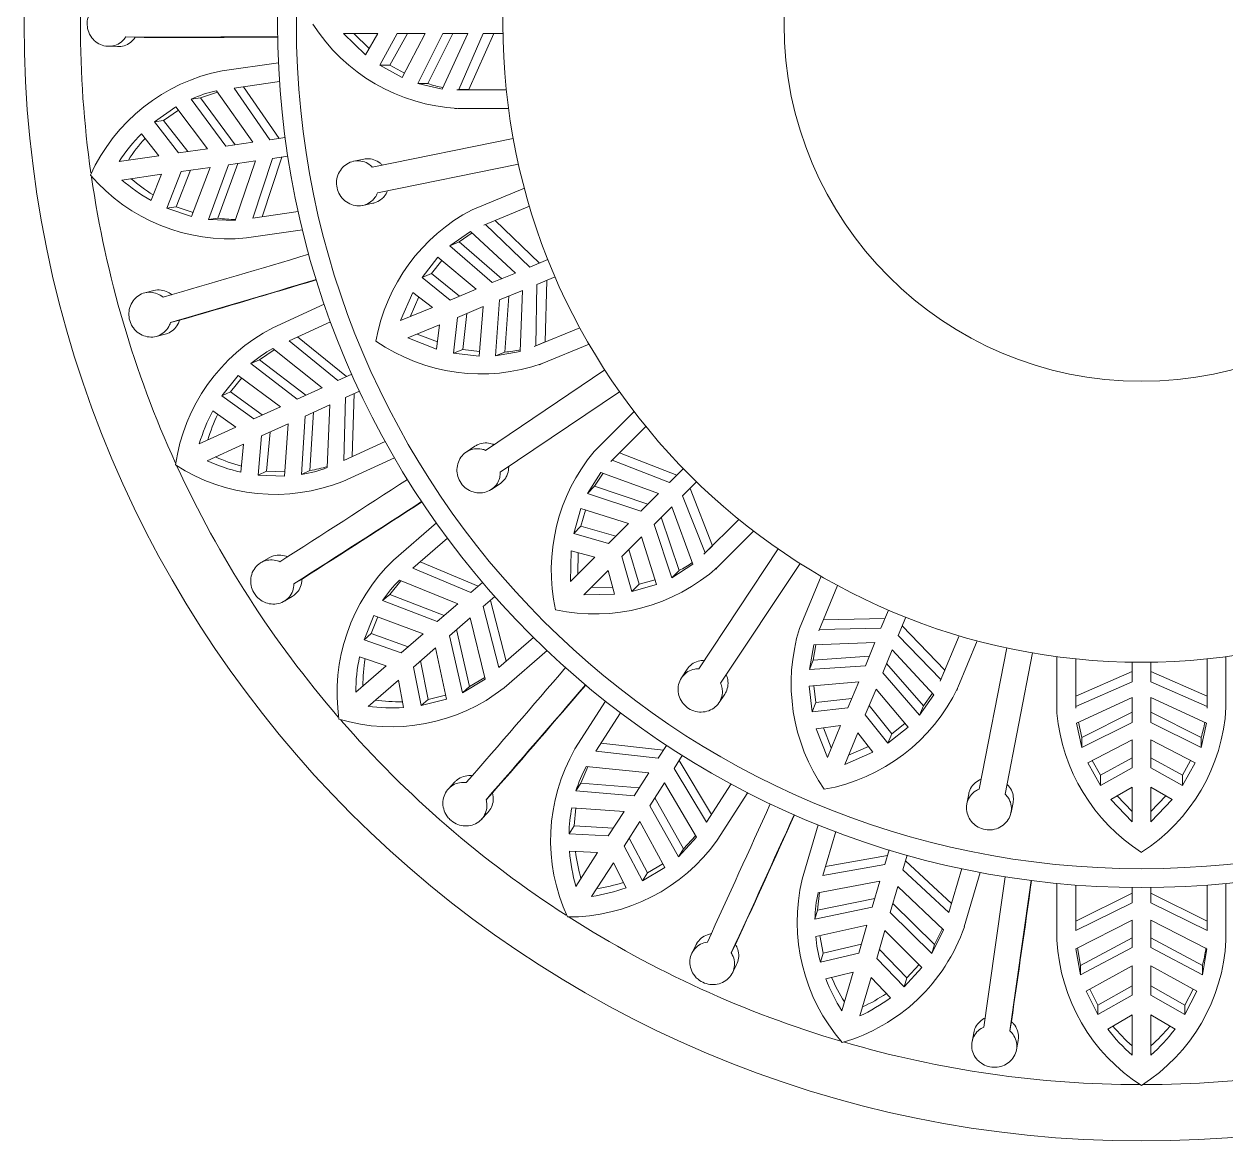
# Model space of a CAD drawing. Header units: millimetres. Extents: x -18512 to 101824, y -95768 to 52898.
# Drawn here: x 16723.23 to 16755.19, y -58183.12 to -58153.42 of the extents above; entities that cross this region are included whole.
import ezdxf

# ---------------------------------------------------------------- set-up
doc = ezdxf.new("R2010")
doc.units = ezdxf.units.MM
doc.header["$LTSCALE"] = 25
doc.layers.get('0').update_dxf_attribs({"color": 254, "lineweight": 0})
doc.layers.add('027 Sanitry Ware', color=1, linetype='Continuous', lineweight=0)

# ---------------------------------------------------------------- blocks, each defined once
blk = doc.blocks.new('SE2')
at = {"layer": '027 Sanitry Ware', "linetype": 'Continuous'}
for p, q in [((120.9834, 98.6201), (120.5786, 98.6201)), ((122.3903, 98.6201), (122.8431, 98.6201)), ((120.5786, 97.2701), (121.03, 97.2701)), ((122.8431, 97.2701), (122.3903, 97.2701)), ((120.5487, 97.0753), (121.6765, 96.8561)), ((121.6365, 96.6499), (120.5086, 96.8691)), ((121.824, 96.9038), (121.7436, 96.9194)), ((123.5684, 96.8931), (123.4947, 96.9065)), ((123.7191, 96.9468), (123.6451, 96.9603)), ((120.8261, 96.4793), (120.4521, 96.6342)), ((122.3023, 96.6582), (122.7368, 96.5306)), ((123.5832, 96.6056), (123.6572, 96.5922)), ((121.675, 96.566), (121.7553, 96.5504)), ((120.8483, 96.4704), (120.8328, 96.4769)), ((120.7621, 96.3429), (120.6862, 96.3743)), ((120.7754, 96.3379), (120.7621, 96.3429)), ((119.9354, 95.387), (120.3525, 95.2143)), ((122.3564, 95.2353), (121.922, 95.3629)), ((119.8333, 95.2184), (120.7914, 94.5843)), ((120.6755, 94.4091), (119.7174, 95.0433)), ((119.8615, 94.5616), (119.5752, 94.8479)), ((121.6652, 94.8005), (122.0461, 94.5557)), ((122.9461, 94.6692), (122.8792, 94.7028)), ((123.106, 94.6782), (123.0386, 94.712)), ((120.9459, 94.5719), (120.8776, 94.6171)), ((119.8786, 94.5449), (119.8668, 94.5568)), ((119.7606, 94.4504), (119.7502, 94.4601)), ((122.8793, 94.3892), (122.9465, 94.3554)), ((120.6789, 94.317), (120.7472, 94.2718)), ((118.6206, 93.8933), (118.9398, 93.5741)), ((118.4618, 93.7767), (119.1042, 92.8241)), ((118.9301, 92.7067), (118.2877, 93.6592)), ((121.3162, 93.42), (120.9353, 93.6648)), ((118.2365, 93.1591), (118.0816, 93.5331)), ((118.2459, 93.1371), (118.2395, 93.1526)), ((120.5304, 93.1975), (120.8269, 92.8553)), ((116.6429, 92.9695), (116.8719, 91.8436)), ((116.8343, 93.0165), (117.0071, 92.5994)), ((116.1984, 92.4851), (116.1984, 92.89)), ((116.6662, 91.8018), (116.4371, 92.9276)), ((119.2423, 92.7536), (119.1965, 92.8215)), ((121.7225, 92.7107), (121.6678, 92.7618)), ((117.1257, 92.7064), (117.1306, 92.6931)), ((121.8784, 92.6743), (121.8233, 92.7257)), ((118.898, 92.6202), (118.9438, 92.5523)), ((116.1987, 92.4612), (116.1987, 92.478)), ((121.5795, 92.4608), (121.6345, 92.4095)), ((119.8067, 91.9713), (119.5102, 92.3134)), ((118.99, 91.9792), (119.1781, 91.5673)), ((116.9725, 91.7256), (116.9562, 91.8059)), ((116.6034, 91.7341), (116.6197, 91.6539)), ((117.9501, 91.0065), (117.762, 91.4184)), ((117.1688, 91.2442), (117.2333, 90.796)), ((119.9967, 91.1762), (119.9586, 91.2407)), ((120.136, 91.0974), (120.0977, 91.1622)), ((115.897, 90.6039), (115.8326, 91.0521)), ((119.7891, 90.9768), (119.8274, 90.912)), ((117.9085, 90.1902), (117.8901, 90.2628)), ((118.02, 90.0753), (118.0014, 90.1483)), ((117.6531, 90.0573), (117.6716, 89.9844)), ((115.6271, 89.8323), (115.6298, 89.9072)), ((115.7016, 89.6907), (115.7044, 89.766))]:
    blk.add_line(p, q, dxfattribs=at)
at = {"layer": '027 Sanitry Ware', "color": 8, "linetype": 'Continuous'}
for p, q in [((120.5963, 98.4701), (120.9907, 98.4701)), ((120.8944, 98.4696), (120.6964, 98.0201)), ((120.9765, 98.4696), (120.7807, 98.0201)), ((120.9765, 98.4696), (120.8944, 98.4696)), ((120.9044, 98.0201), (121.1094, 98.4648)), ((120.9907, 98.4701), (120.9765, 98.4696)), ((121.2233, 98.4215), (121.0229, 98.0201)), ((121.304, 98.4215), (121.1042, 98.0201)), ((121.1094, 98.4648), (121.304, 98.4215)), ((121.304, 98.4215), (121.2233, 98.4215)), ((122.7681, 98.4701), (122.4034, 98.4701)), ((122.4695, 98.0201), (122.693, 98.4701)), ((122.7681, 98.4701), (122.5455, 98.0201)), ((122.6839, 98.0201), (122.9125, 98.4679)), ((123.0466, 98.4319), (122.8267, 98.0201)), ((122.9015, 98.0201), (123.1211, 98.4319)), ((123.1211, 98.4319), (122.9125, 98.4679)), ((123.1211, 98.4319), (123.0466, 98.4319)), ((121.244, 98.0201), (121.4276, 98.3731)), ((121.4095, 98.3383), (121.5266, 98.273)), ((121.4276, 98.3731), (121.6074, 98.273)), ((123.2514, 98.3876), (123.0501, 98.0201)), ((123.2352, 98.3581), (123.3636, 98.2931)), ((123.4382, 98.2931), (123.2514, 98.3876)), ((121.5266, 98.273), (121.3869, 98.0201)), ((121.6074, 98.273), (121.4674, 98.0201)), ((121.6074, 98.273), (121.5266, 98.273)), ((123.2083, 98.0201), (123.3636, 98.2931)), ((123.4382, 98.2931), (123.2828, 98.0201)), ((123.3636, 98.2931), (123.4382, 98.2931)), ((123.4412, 98.0201), (123.5542, 98.2139)), ((121.6224, 98.0201), (121.7201, 98.1901)), ((121.6912, 98.1398), (121.8154, 98.0201)), ((121.7201, 98.1901), (121.8972, 98.0201)), ((120.7807, 98.0201), (120.6229, 98.0201)), ((121.1042, 98.0201), (120.9044, 98.0201)), ((121.4674, 98.0201), (121.244, 98.0201)), ((121.8972, 98.0201), (121.6224, 98.0201)), ((122.5455, 98.0201), (122.423, 98.0201)), ((122.9015, 98.0201), (122.6839, 98.0201)), ((123.2828, 98.0201), (123.0501, 98.0201)), ((123.7625, 98.0201), (123.4412, 98.0201)), ((120.6229, 97.8701), (120.7807, 97.8701)), ((120.6964, 97.8701), (120.8944, 97.4207)), ((120.7807, 97.8701), (120.9765, 97.4207)), ((121.1094, 97.4255), (120.9044, 97.8701)), ((120.9044, 97.8701), (121.1042, 97.8701)), ((121.0229, 97.8701), (121.2233, 97.4688)), ((121.1042, 97.8701), (121.304, 97.4688)), ((121.4276, 97.5172), (121.244, 97.8701)), ((121.244, 97.8701), (121.4674, 97.8701)), ((121.3869, 97.8701), (121.5266, 97.6173)), ((121.4674, 97.8701), (121.6074, 97.6173)), ((121.7201, 97.7002), (121.6224, 97.8701)), ((121.6224, 97.8701), (121.8972, 97.8701)), ((121.8154, 97.8701), (121.6912, 97.7504)), ((121.8972, 97.8701), (121.7201, 97.7002)), ((122.423, 97.8701), (122.5455, 97.8701)), ((122.693, 97.4201), (122.4695, 97.8701)), ((122.5455, 97.8701), (122.7681, 97.4201)), ((122.9125, 97.4224), (122.6839, 97.8701)), ((122.6839, 97.8701), (122.9015, 97.8701)), ((122.8267, 97.8701), (123.0466, 97.4584)), ((123.1211, 97.4584), (122.9015, 97.8701)), ((123.0501, 97.8701), (123.2514, 97.5027)), ((123.0501, 97.8701), (123.2828, 97.8701)), ((123.3636, 97.5971), (123.2083, 97.8701)), ((123.2828, 97.8701), (123.4382, 97.5971)), ((123.5542, 97.6764), (123.4412, 97.8701)), ((123.4412, 97.8701), (123.7625, 97.8701)), ((121.5266, 97.6173), (121.4095, 97.552)), ((121.6074, 97.6173), (121.4276, 97.5172)), ((121.6074, 97.6173), (121.5266, 97.6173)), ((123.3636, 97.5971), (123.2352, 97.5322)), ((123.2514, 97.5027), (123.4382, 97.5971)), ((123.3636, 97.5971), (123.4382, 97.5971)), ((121.2233, 97.4688), (121.1019, 97.4419)), ((121.304, 97.4688), (121.1094, 97.4255)), ((121.304, 97.4688), (121.2233, 97.4688)), ((123.0466, 97.4584), (122.9064, 97.4342)), ((122.9125, 97.4224), (123.1211, 97.4584)), ((123.1211, 97.4584), (123.0466, 97.4584)), ((120.9907, 97.4201), (120.5963, 97.4201)), ((120.9765, 97.4207), (120.9907, 97.4201)), ((122.4034, 97.4201), (122.7681, 97.4201)), ((120.4111, 96.4889), (120.7754, 96.3379)), ((122.6226, 96.4078), (122.2726, 96.5106)), ((122.2092, 96.0602), (122.5505, 96.429)), ((122.6226, 96.4078), (122.2822, 96.0388)), ((120.6862, 96.3743), (120.3313, 96.0348)), ((120.7621, 96.3429), (120.4093, 96.0025)), ((122.415, 95.9998), (122.7604, 96.365)), ((122.879, 96.2926), (122.552, 95.9595)), ((122.7513, 96.3553), (122.879, 96.2926)), ((122.9505, 96.2717), (122.7604, 96.365)), ((122.9505, 96.2717), (122.879, 96.2926)), ((120.5235, 95.9552), (120.8831, 96.2875)), ((120.9717, 96.204), (120.633, 95.9099)), ((120.8699, 96.2753), (120.9717, 96.204)), ((120.8831, 96.2875), (121.0463, 96.1731)), ((121.0463, 96.1731), (120.9717, 96.204)), ((122.6238, 95.9385), (122.9505, 96.2717)), ((121.0463, 96.1731), (120.7081, 95.8787)), ((123.063, 96.1924), (122.7663, 95.8966)), ((123.0392, 96.1687), (123.1441, 96.0702)), ((123.2156, 96.0492), (123.063, 96.1924)), ((120.4093, 96.0025), (120.2634, 96.063)), ((120.8372, 95.8253), (121.142, 96.0811)), ((121.1119, 96.0558), (121.1951, 95.9507)), ((121.142, 96.0811), (121.2697, 95.9198)), ((122.2822, 96.0388), (122.1647, 96.0733)), ((122.9182, 95.852), (123.1441, 96.0702)), ((123.2156, 96.0492), (122.9896, 95.831)), ((123.1441, 96.0702), (123.2156, 96.0492)), ((120.206, 95.9244), (120.3519, 95.864)), ((120.7081, 95.8787), (120.5235, 95.9552)), ((121.1951, 95.9507), (120.9693, 95.7706)), ((121.2697, 95.9198), (121.0437, 95.7398)), ((121.2697, 95.9198), (121.1951, 95.9507)), ((122.1224, 95.9293), (122.2399, 95.8948)), ((122.2547, 95.4215), (122.167, 95.9163)), ((122.6238, 95.9385), (122.415, 95.9998)), ((123.1416, 95.7864), (123.3046, 95.9405)), ((120.2739, 95.8962), (120.2848, 95.4052)), ((120.3519, 95.864), (120.3607, 95.3738)), ((120.4854, 95.3274), (120.4661, 95.8167)), ((120.4661, 95.8167), (120.6507, 95.7402)), ((121.0437, 95.7398), (120.8372, 95.8253)), ((122.2399, 95.8948), (122.3267, 95.4003)), ((122.4659, 95.3618), (122.3727, 95.8558)), ((122.3727, 95.8558), (122.5815, 95.7945)), ((122.5098, 95.8156), (122.6048, 95.3586)), ((122.9896, 95.831), (122.7663, 95.8966)), ((120.5756, 95.7713), (120.6071, 95.3238)), ((120.6507, 95.7402), (120.6817, 95.2929)), ((121.1869, 95.6804), (121.3421, 95.8001)), ((121.2962, 95.7647), (121.3651, 95.6066)), ((121.3421, 95.8001), (121.4407, 95.5753)), ((122.6762, 95.3376), (122.5815, 95.7945)), ((122.7241, 95.7527), (122.8137, 95.3434)), ((122.7241, 95.7527), (122.9473, 95.6871)), ((123.4499, 95.6959), (123.1416, 95.7864)), ((120.8144, 95.2903), (120.7798, 95.6867)), ((120.7798, 95.6867), (120.9863, 95.6012)), ((120.9119, 95.632), (120.9442, 95.3449)), ((121.4407, 95.5753), (121.1869, 95.6804)), ((122.948, 95.4024), (122.8759, 95.7081)), ((122.9473, 95.6871), (123.0195, 95.3814)), ((123.1531, 95.4248), (123.0994, 95.6425)), ((123.0994, 95.6425), (123.4076, 95.552)), ((120.9863, 95.6012), (121.0188, 95.314)), ((121.1546, 95.3475), (121.1295, 95.5419)), ((121.1295, 95.5419), (121.3833, 95.4367)), ((120.3736, 95.3679), (120.0093, 95.5188)), ((121.3077, 95.468), (121.1472, 95.405)), ((121.3833, 95.4367), (121.1546, 95.3475)), ((121.9768, 95.5031), (122.3267, 95.4003)), ((120.3607, 95.3738), (120.3736, 95.3679)), ((120.6071, 95.3238), (120.4847, 95.3454)), ((120.9442, 95.3449), (120.811, 95.3294)), ((121.0188, 95.314), (120.9442, 95.3449)), ((122.6048, 95.3586), (122.4634, 95.3749)), ((122.6762, 95.3376), (122.6048, 95.3586)), ((122.948, 95.4024), (122.8065, 95.3763)), ((122.948, 95.4024), (123.0195, 95.3814)), ((120.6817, 95.2929), (120.4854, 95.3274)), ((120.6817, 95.2929), (120.6071, 95.3238)), ((121.0188, 95.314), (120.8144, 95.2903)), ((119.4817, 94.7293), (119.7606, 94.4504)), ((121.9019, 94.47), (121.5951, 94.6672)), ((119.6921, 94.5182), (119.2343, 94.3403)), ((119.7502, 94.4601), (119.6921, 94.5182)), ((121.4074, 94.2529), (121.8387, 94.5106)), ((121.9019, 94.47), (121.4713, 94.2118)), ((119.2939, 94.2807), (119.1823, 94.3923)), ((119.7502, 94.4601), (119.2939, 94.2807)), ((121.5878, 94.137), (122.0221, 94.3901)), ((122.0106, 94.3834), (122.1155, 94.2873)), ((122.1782, 94.247), (122.0221, 94.3901)), ((119.0762, 94.2863), (119.1879, 94.1746)), ((119.3813, 94.1933), (119.8408, 94.3627)), ((119.8408, 94.3627), (119.9477, 94.1945)), ((121.4713, 94.2118), (121.3683, 94.278)), ((122.1155, 94.2873), (121.7079, 94.0598)), ((122.1782, 94.247), (122.1155, 94.2873)), ((119.1282, 94.2343), (118.9504, 93.7765)), ((119.5227, 94.0519), (119.3813, 94.1933)), ((119.8907, 94.2516), (119.4652, 94.1095)), ((119.9477, 94.1945), (119.5227, 94.0519)), ((119.9477, 94.1945), (119.8907, 94.2516)), ((121.7708, 94.0193), (122.1782, 94.247)), ((119.1879, 94.1746), (119.0085, 93.7184)), ((119.1059, 93.6278), (119.2753, 94.0872)), ((119.2753, 94.0872), (119.4166, 93.9459)), ((121.271, 93.6273), (121.3263, 94.1267)), ((121.2872, 94.1518), (121.3902, 94.0856)), ((121.3902, 94.0856), (121.3342, 93.5867)), ((121.7708, 94.0193), (121.5878, 94.137)), ((122.2638, 94.1393), (121.8958, 93.939)), ((122.2343, 94.1232), (122.3072, 93.9992)), ((122.3699, 93.9588), (122.2638, 94.1393)), ((119.0181, 93.708), (118.7393, 93.9868)), ((119.3591, 94.0034), (119.217, 93.5779)), ((119.6215, 93.9531), (120.001, 94.0729)), ((119.9635, 94.061), (120.0001, 93.9321)), ((120.001, 94.0729), (120.0572, 93.875)), ((121.4569, 93.5106), (121.5067, 94.0108)), ((121.5067, 94.0108), (121.6897, 93.8931)), ((122.0289, 93.8535), (122.3072, 93.9992)), ((122.3072, 93.9992), (122.3699, 93.9588)), ((119.4166, 93.9459), (119.274, 93.5208)), ((119.7795, 93.7951), (119.6215, 93.9531)), ((120.0001, 93.9321), (119.7226, 93.8521)), ((120.0572, 93.875), (120.0001, 93.9321)), ((121.6268, 93.9336), (121.5892, 93.4683)), ((121.6519, 93.428), (121.6897, 93.8931)), ((122.0916, 93.8132), (121.8958, 93.939)), ((122.3699, 93.9588), (122.0916, 93.8132)), ((119.3957, 93.4676), (119.5154, 93.8471)), ((119.5154, 93.8471), (119.6734, 93.6891)), ((120.0572, 93.875), (119.7795, 93.7951)), ((121.8147, 93.8128), (121.7854, 93.3949)), ((121.8147, 93.8128), (122.0105, 93.687)), ((122.2248, 93.7276), (122.4246, 93.8295)), ((119.0085, 93.7184), (119.0181, 93.708)), ((119.6165, 93.746), (119.5365, 93.4684)), ((119.8891, 93.6855), (120.0783, 93.7367)), ((120.0224, 93.7215), (120.0256, 93.5491)), ((120.0783, 93.7367), (120.0834, 93.4912)), ((121.0274, 93.7839), (121.3342, 93.5867)), ((121.9309, 93.4137), (121.9478, 93.7273)), ((122.4951, 93.5539), (122.2248, 93.7276)), ((119.274, 93.5208), (119.1059, 93.6278)), ((119.217, 93.5779), (119.1121, 93.6447)), ((119.6734, 93.6891), (119.5936, 93.4113)), ((120.0834, 93.4912), (119.8891, 93.6855)), ((122.0105, 93.687), (121.9936, 93.3733)), ((119.274, 93.5208), (119.217, 93.5779)), ((119.7319, 93.3902), (119.783, 93.5795)), ((119.783, 93.5795), (119.9773, 93.3852)), ((121.5892, 93.4683), (121.4582, 93.5238)), ((122.134, 93.3773), (122.1437, 93.6014)), ((122.1437, 93.6014), (122.414, 93.4277)), ((117.9498, 93.4593), (118.1007, 93.095)), ((119.5936, 93.4113), (119.3957, 93.4676)), ((119.5365, 93.4684), (119.4075, 93.505)), ((119.5936, 93.4113), (119.5365, 93.4684)), ((119.9195, 93.443), (119.747, 93.4462)), ((121.6519, 93.428), (121.5892, 93.4683)), ((121.9309, 93.4137), (121.7878, 93.4284)), ((121.9309, 93.4137), (121.9936, 93.3733)), ((119.9773, 93.3852), (119.7319, 93.3902)), ((117.6046, 93.1167), (117.5442, 93.2626)), ((117.4337, 93.1372), (117.0942, 92.7823)), ((117.4056, 93.2052), (117.466, 93.0593)), ((118.0633, 93.1837), (117.5723, 93.1946)), ((118.0948, 93.1078), (118.0633, 93.1837)), ((117.1306, 92.6931), (116.9797, 93.0575)), ((117.466, 93.0593), (117.1257, 92.7064)), ((118.0948, 93.1078), (117.6046, 93.1167)), ((118.1007, 93.095), (118.0948, 93.1078)), ((120.6645, 92.8138), (120.4256, 93.0894)), ((117.181, 92.5855), (117.5133, 92.9451)), ((117.5133, 92.9451), (117.5898, 92.7604)), ((117.6519, 93.0025), (118.1412, 92.9832)), ((117.7284, 92.8178), (117.6519, 93.0025)), ((118.1412, 92.9832), (118.1757, 92.7869)), ((115.5984, 92.6878), (115.5984, 92.8457)), ((116.0484, 92.8722), (116.0484, 92.4779)), ((117.5587, 92.8356), (117.2645, 92.4969)), ((118.1448, 92.8615), (117.6973, 92.893)), ((118.1757, 92.7869), (118.1448, 92.8615)), ((120.1288, 92.7448), (120.6153, 92.8705)), ((116.0479, 92.5742), (115.5984, 92.7722)), ((117.5898, 92.7604), (117.2954, 92.4223)), ((118.1757, 92.7869), (117.7284, 92.8178)), ((120.1786, 92.6873), (120.0984, 92.7799)), ((120.6645, 92.8138), (120.1786, 92.6873)), ((116.0479, 92.492), (115.5984, 92.6878)), ((117.7819, 92.6887), (118.1783, 92.6541)), ((117.8674, 92.4823), (117.7819, 92.6887)), ((118.1392, 92.6575), (118.1236, 92.5244)), ((118.1783, 92.6541), (118.1545, 92.4498)), ((119.8217, 92.1829), (120.0154, 92.6466)), ((119.985, 92.6817), (120.0652, 92.5891)), ((120.2692, 92.5827), (120.7573, 92.7032)), ((120.7444, 92.7), (120.8179, 92.5782)), ((120.8667, 92.5219), (120.7573, 92.7032)), ((115.5984, 92.5642), (116.043, 92.3591)), ((115.5984, 92.3643), (115.5984, 92.5642)), ((116.0479, 92.492), (116.0479, 92.5742)), ((117.2954, 92.4223), (117.181, 92.5855)), ((117.2645, 92.4969), (117.1932, 92.5987)), ((117.3875, 92.3266), (117.6433, 92.6313)), ((117.6433, 92.6313), (117.7288, 92.4249)), ((118.1236, 92.5244), (117.8366, 92.5567)), ((120.0652, 92.5891), (119.8709, 92.1262)), ((120.4117, 92.4183), (120.2692, 92.5827)), ((120.8179, 92.5782), (120.3628, 92.4748)), ((120.8667, 92.5219), (120.8179, 92.5782)), ((116.0484, 92.4779), (116.0479, 92.492)), ((117.2954, 92.4223), (117.2645, 92.4969)), ((117.698, 92.4993), (117.5178, 92.2735)), ((118.1545, 92.4498), (117.8674, 92.4823)), ((118.1545, 92.4498), (118.1236, 92.5244)), ((119.9671, 92.0186), (120.1559, 92.4845)), ((120.1559, 92.4845), (120.2984, 92.32)), ((120.4117, 92.4183), (120.8667, 92.5219)), ((115.9998, 92.2453), (115.5984, 92.4457)), ((115.9998, 92.1646), (115.5984, 92.3643)), ((116.043, 92.3591), (115.9998, 92.1646)), ((117.5178, 92.2735), (117.4127, 92.3566)), ((117.7288, 92.4249), (117.5487, 92.1989)), ((119.6321, 92.4018), (119.8709, 92.1262)), ((120.2494, 92.3765), (120.0822, 91.9407)), ((120.9185, 92.3945), (120.509, 92.306)), ((120.8857, 92.3874), (120.9207, 92.2478)), ((120.9695, 92.1914), (120.9185, 92.3945)), ((117.5487, 92.1989), (117.3875, 92.3266)), ((117.5487, 92.1989), (117.5178, 92.2735)), ((117.6685, 92.1264), (117.7881, 92.2817)), ((117.7881, 92.2817), (117.8933, 92.0278)), ((118.0318, 92.0853), (117.9267, 92.3391)), ((117.9267, 92.3391), (118.1211, 92.3139)), ((118.0636, 92.3214), (118.0005, 92.1608)), ((118.1211, 92.3139), (118.0318, 92.0853)), ((120.131, 91.8844), (120.2984, 92.32)), ((120.6614, 92.1301), (120.509, 92.306)), ((115.5984, 92.2246), (115.9514, 92.0409)), ((115.5984, 92.0011), (115.5984, 92.2246)), ((115.9998, 92.1646), (115.9998, 92.2453)), ((117.862, 92.1034), (117.7038, 92.1724)), ((120.3956, 92.2078), (120.2498, 91.815)), ((120.3956, 92.2078), (120.548, 92.0319)), ((120.6127, 92.1864), (120.9207, 92.2478)), ((120.9695, 92.1914), (120.6614, 92.1301)), ((120.9207, 92.2478), (120.9695, 92.1914)), ((115.8513, 91.942), (115.5984, 92.0817)), ((117.8933, 92.0278), (117.6685, 92.1264)), ((120.3947, 91.792), (120.4993, 92.0881)), ((115.8513, 91.8612), (115.5984, 92.0011)), ((115.9166, 92.059), (115.8513, 91.942)), ((115.9514, 92.0409), (115.8513, 91.8612)), ((120.0822, 91.9407), (119.9721, 92.0309)), ((120.548, 92.0319), (120.4435, 91.7357)), ((120.7652, 92.0104), (120.9856, 92.0519)), ((120.9756, 91.7676), (120.7652, 92.0104)), ((115.8513, 91.8612), (115.8513, 91.942)), ((119.0105, 91.5732), (118.859, 91.905)), ((120.131, 91.8844), (120.0822, 91.9407)), ((120.5793, 91.6999), (120.6518, 91.9122)), ((120.6518, 91.9122), (120.8622, 91.6693)), ((115.5984, 91.5714), (115.5984, 91.8461)), ((115.5984, 91.8461), (115.7684, 91.7485)), ((120.2498, 91.815), (120.4435, 91.7357)), ((120.3947, 91.792), (120.2615, 91.8465)), ((120.3947, 91.792), (120.4435, 91.7357)), ((115.7181, 91.7774), (115.5984, 91.6532)), ((115.7684, 91.7485), (115.5984, 91.5714)), ((118.5087, 91.5888), (118.4578, 91.7002)), ((118.0242, 91.2054), (118.3407, 91.5956)), ((118.3214, 91.6379), (118.3723, 91.5265)), ((118.4771, 91.658), (118.9793, 91.6416)), ((119.0105, 91.5732), (118.5087, 91.5888)), ((118.3723, 91.5265), (118.0554, 91.1371)), ((117.9039, 91.4688), (118.0554, 91.1371)), ((118.1174, 91.0067), (118.4298, 91.4006)), ((118.4298, 91.4006), (118.5202, 91.2026)), ((118.5662, 91.4629), (119.0684, 91.441)), ((118.6566, 91.2649), (118.5662, 91.4629)), ((119.0914, 91.304), (118.6256, 91.333)), ((119.1224, 91.2362), (119.0914, 91.304)), ((117.0741, 90.8489), (117.0222, 91.2099)), ((118.4891, 91.2706), (118.2059, 90.8996)), ((118.2369, 90.8318), (118.5202, 91.2026)), ((118.6566, 91.2649), (119.1224, 91.2362)), ((116.597, 91.0052), (116.5796, 91.1264)), ((119.1362, 91.0993), (118.7183, 91.1298)), ((118.815, 90.9181), (118.7183, 91.1298)), ((115.9829, 91.0605), (116.0348, 90.6995)), ((116.0241, 90.7738), (116.4377, 91.0591)), ((116.4311, 91.1051), (116.4485, 90.9839)), ((116.5862, 91.0805), (117.0634, 90.9233)), ((118.2059, 90.8996), (118.1257, 91.0171)), ((118.5819, 91.0675), (118.3313, 90.7318)), ((118.5819, 91.0675), (118.6786, 90.8558)), ((119.1026, 91.1018), (119.0969, 90.958)), ((119.1279, 90.8902), (119.1362, 91.0993)), ((116.4485, 90.9839), (116.0348, 90.6995)), ((117.0741, 90.8489), (116.597, 91.0052)), ((118.4638, 90.6689), (118.6476, 90.9235)), ((118.7841, 90.9858), (119.0969, 90.958)), ((119.1279, 90.8902), (118.815, 90.9181)), ((119.0969, 90.958), (119.1279, 90.8902)), ((116.0576, 90.5569), (116.4682, 90.8469)), ((116.4682, 90.8469), (116.4992, 90.6315)), ((116.6167, 90.8682), (117.0924, 90.7057)), ((116.6477, 90.6528), (116.6167, 90.8682)), ((118.2369, 90.8318), (118.2059, 90.8996)), ((118.6786, 90.8558), (118.4948, 90.6011)), ((117.0759, 90.5678), (116.637, 90.7268)), ((118.3313, 90.7318), (118.4948, 90.6011)), ((118.4638, 90.6689), (118.3514, 90.7587)), ((119.0143, 90.4818), (118.8808, 90.774)), ((118.8808, 90.774), (119.104, 90.7518)), ((116.4886, 90.7055), (116.1123, 90.4292)), ((116.1229, 90.3555), (116.4992, 90.6315)), ((116.6477, 90.6528), (117.0865, 90.494)), ((117.0865, 90.494), (117.0924, 90.7057)), ((118.4638, 90.6689), (118.4948, 90.6011)), ((118.615, 90.5285), (118.7444, 90.7117)), ((118.7444, 90.7117), (118.8778, 90.4195)), ((116.1123, 90.4292), (116.0684, 90.5646)), ((117.0865, 90.494), (117.0759, 90.5678)), ((116.5203, 90.4844), (116.1853, 90.2329)), ((116.5203, 90.4844), (116.5535, 90.2541)), ((117.0611, 90.3588), (116.6688, 90.5058)), ((116.7019, 90.2754), (116.6688, 90.5058)), ((116.1229, 90.3555), (116.1123, 90.4292)), ((116.6913, 90.3491), (116.9836, 90.2343)), ((117.0297, 90.3706), (116.9836, 90.2343)), ((116.9943, 90.1605), (117.0611, 90.3588)), ((116.2948, 90.1352), (116.2122, 90.2531)), ((116.2948, 90.1352), (116.5429, 90.3278)), ((116.5535, 90.2541), (116.3054, 90.0614)), ((116.9943, 90.1605), (116.7019, 90.2754)), ((116.1853, 90.2329), (116.3054, 90.0614)), ((116.9836, 90.2343), (116.9943, 90.1605)), ((116.2948, 90.1352), (116.3054, 90.0614)), ((116.4003, 89.9579), (116.576, 90.0973)), ((116.576, 90.0973), (116.6217, 89.7793)), ((116.7702, 89.8006), (116.7245, 90.1186)), ((116.7245, 90.1186), (116.9323, 90.0344))]:
    blk.add_line(p, q, dxfattribs=at)
at = {"layer": '027 Sanitry Ware', "linetype": 'Continuous'}
for radius in [8.925, 6.9, 5.1, 2.8548]:
    blk.add_circle((115.5234, 97.9451), radius, dxfattribs=at)
at = {"layer": '027 Sanitry Ware', "color": 8, "linetype": 'Continuous'}
blk.add_circle((115.5234, 97.9451), 6.75, dxfattribs=at)
at = {"layer": '027 Sanitry Ware', "linetype": 'Continuous'}
for centre, radius, start, end in [((115.5234, 97.9451), 8.475, 0.10361, 16.27056), ((120.9037, 97.1512), 1.4711, 32.66272, 86.89393), ((122.7732, 97.1625), 1.4593, 32.43151, 87.25305), ((120.895, 98.7464), 1.4824, 275.22468, 327.2825), ((122.7678, 98.737), 1.4687, 272.93851, 327.37692), ((115.5234, 97.9451), 8.475, 343.74599, 359.89554), ((102.6121, -46.1746), 144.5944, 81.666688, 82.147566), ((100.7556, -58.5808), 157.1413, 81.679822, 82.095022), ((102.2277, -48.8748), 147.1118, 81.670747, 82.143432), ((122.259, 95.1518), 1.4593, 16.06782, 70.88947), ((120.1903, 95.1527), 1.4711, 10.16272, 64.39393), ((122.697, 96.6658), 1.4705, 256.60923, 310.97893), ((115.5234, 97.9451), 8.475, 327.37114, 343.53535), ((120.7927, 96.6298), 1.4824, 252.72468, 304.7825), ((62.5314, -36.7002), 144.5955, 65.303054, 65.783927), ((57.2556, -48.0793), 157.1407, 65.316185, 65.731387), ((61.4023, -39.1817), 147.1118, 65.307111, 65.779796), ((118.7665, 93.5793), 1.4711, 347.66272, 41.89393), ((121.2028, 93.3691), 1.4557, 359.63162, 54.5984), ((119.8882, 94.7134), 1.4824, 230.22468, 282.2825), ((18.4759, -25.7485), 157.1408, 48.952549, 49.36775), ((26.7421, -16.3187), 144.5984, 48.939422, 49.420286), ((122.046, 94.6966), 1.4705, 240.24561, 294.61528), ((24.9614, -18.3795), 147.1119, 48.943475, 49.416159), ((115.5234, 97.9451), 8.475, 311.02411, 327.16899), ((116.8489, 92.6706), 1.4711, 325.16272, 19.39393), ((119.6835, 91.9544), 1.4557, 343.26779, 38.23496), ((118.3193, 93.2891), 1.4824, 207.72468, 259.7825), ((114.7295, 92.5649), 1.4711, 302.66272, 356.89393), ((-1.8527, 13.3228), 144.5975, 32.575784, 33.056651), ((-12.4414, 6.6035), 157.1408, 32.588912, 33.004114), ((-4.1426, 11.8467), 147.1119, 32.579839, 33.052523), ((120.8691, 92.998), 1.4774, 224.02067, 278.11295), ((117.8184, 91.0259), 1.4636, 327.06445, 21.71103), ((115.5234, 97.9451), 8.475, 294.63575, 310.80361), ((-20.9368, 49.82), 144.5952, 16.212144, 16.693019), ((-32.9917, 46.3554), 157.1406, 16.225276, 16.640478), ((-23.552, 49.0482), 147.1118, 16.216202, 16.688887), ((-28.9668, 90.2146), 144.5944, 359.848506, 0.329384), ((-41.5113, 90.2867), 157.1416, 359.861641, 0.27684), ((119.2531, 91.6844), 1.4688, 207.48413, 261.92222), ((115.7805, 90.6578), 1.4593, 310.6132, 5.435), ((117.3382, 90.8872), 1.4688, 191.1204, 245.55867), ((115.5234, 97.9451), 8.475, 278.2985, 294.45014), ((115.5234, 97.9451), 8.475, 261.90172, 278.0743)]:
    blk.add_arc(centre, radius, start, end, dxfattribs=at)
at = {"layer": '027 Sanitry Ware', "color": 8, "linetype": 'Continuous'}
for centre, radius, start, end in [((120.9105, 97.4721), 0.9996, 71.77003, 79.00808), ((122.7634, 97.4124), 1.0581, 74.47535, 82.24612), ((122.6796, 97.0646), 1.4442, 41.42374, 52.72922), ((122.6075, 97.07), 1.4384, 41.34465, 50.08256), ((122.6075, 98.8203), 1.4384, 309.91747, 318.65535), ((122.6796, 98.8257), 1.4442, 307.27078, 318.57626), ((122.074, 95.1096), 1.4383, 24.98095, 33.71895), ((122.1416, 95.0842), 1.4442, 25.06006, 36.36563), ((122.5671, 96.789), 1.4384, 293.55385, 302.29169), ((122.6373, 96.7749), 1.4454, 290.91172, 302.20804), ((122.6919, 96.3977), 1.0602, 257.69253, 269.15503), ((122.683, 96.6283), 1.2915, 275.80643, 285.10288), ((118.9982, 93.8013), 0.9996, 26.77003, 34.00791), ((121.0098, 93.379), 1.4383, 8.61727, 17.35534), ((121.0675, 93.3355), 1.4442, 8.6964, 20.00202), ((121.9658, 94.4414), 1.0609, 241.33249, 252.7878), ((122.0189, 94.821), 1.4483, 274.5595, 285.83299), ((121.9561, 94.8514), 1.4383, 277.19012, 285.92823), ((122.0218, 94.6625), 1.2894, 259.43544, 268.7466), ((117.1479, 92.787), 0.9996, 4.27003, 11.50814), ((115.0503, 92.558), 0.9996, 341.77003, 349.00808), ((120.7178, 92.7684), 1.061, 224.96961, 236.42341), ((119.5011, 92.0183), 1.4383, 352.2536, 0.99172), ((119.5442, 91.9603), 1.4442, 352.33288, 3.63827), ((120.8752, 93.1137), 1.4444, 258.18065, 269.48456), ((120.8239, 93.1644), 1.4383, 260.8265, 269.56456), ((118.047, 91.1382), 1.0575, 9.01746, 16.80126), ((118.0793, 91.071), 1.0561, 9.00423, 20.51185), ((119.0489, 91.5146), 1.0609, 208.6056, 220.06015), ((117.6702, 91.1377), 1.4383, 335.88994, 344.6281), ((117.6948, 91.07), 1.4446, 335.97093, 347.27295), ((116.0264, 90.703), 1.0582, 352.65741, 0.4271), ((117.094, 90.7818), 1.0606, 192.24002, 203.69846), ((119.2623, 91.8648), 1.4383, 244.46288, 253.20089), ((119.2971, 91.8014), 1.4442, 241.81617, 253.12178), ((115.6653, 90.8086), 1.4384, 319.52649, 328.26437), ((117.4134, 90.9871), 1.4442, 225.45257, 236.7581), ((117.3978, 91.0577), 1.4384, 228.09927, 236.8372), ((115.6703, 90.7365), 1.4442, 319.60556, 330.91104)]:
    blk.add_arc(centre, radius, start, end, dxfattribs=at)
at = {"layer": '027 Sanitry Ware', "linetype": 'Continuous'}
for points, knots in [([(123.4947, 96.9065), (123.5003, 96.9128), (123.5063, 96.9187), (123.5126, 96.924), (123.5273, 96.9365), (123.5441, 96.9464), (123.5618, 96.9529), (123.5795, 96.9595), (123.5984, 96.9629), (123.6171, 96.9628), (123.6264, 96.9628), (123.6358, 96.9619), (123.6451, 96.9602)], [0, 0, 0, 0, 0.0284134, 0.0284134, 0.0284134, 0.0946729, 0.0946729, 0.0946729, 0.1611799, 0.1611799, 0.1611799, 0.1943055, 0.1943055, 0.1943055, 0.1943055]), ([(121.5968, 96.8716), (121.5976, 96.8723), (121.5984, 96.8731), (121.5992, 96.8739), (121.6129, 96.8876), (121.6289, 96.8989), (121.6459, 96.907), (121.6629, 96.9151), (121.6815, 96.9201), (121.7, 96.9217), (121.7145, 96.923), (121.7293, 96.9222), (121.7437, 96.9194)], [0, 0, 0, 0, 0.0037118, 0.0037118, 0.0037118, 0.0697731, 0.0697731, 0.0697731, 0.1361115, 0.1361115, 0.1361115, 0.1880797, 0.1880797, 0.1880797, 0.1880797]), ([(121.6765, 96.8561), (121.6867, 96.8665), (121.6981, 96.8757), (121.7103, 96.8831), (121.7204, 96.8893), (121.7311, 96.8943), (121.7422, 96.8981), (121.7603, 96.9044), (121.7797, 96.9073), (121.7987, 96.9067), (121.8177, 96.906), (121.8369, 96.9019), (121.8547, 96.8946), (121.8727, 96.8872), (121.8898, 96.8764), (121.9045, 96.863), (121.9193, 96.8495), (121.9321, 96.8331), (121.9418, 96.815), (121.9514, 96.7972), (121.9581, 96.7773), (121.9612, 96.7569), (121.9643, 96.7372), (121.9641, 96.7165), (121.9605, 96.6968), (121.9571, 96.6775), (121.9504, 96.6585), (121.9411, 96.6414), (121.9318, 96.6243), (121.9196, 96.6086), (121.9056, 96.5955), (121.8913, 96.5821), (121.8747, 96.571), (121.8572, 96.563), (121.8393, 96.5549), (121.8198, 96.5497), (121.8006, 96.5481), (121.781, 96.5464), (121.7611, 96.5482), (121.7424, 96.5535), (121.7238, 96.5587), (121.706, 96.5675), (121.6904, 96.5792), (121.6751, 96.5906), (121.6616, 96.6052), (121.6511, 96.6217), (121.6454, 96.6305), (121.6405, 96.64), (121.6365, 96.6499)], [0, 0, 0, 0, 0.049504, 0.049504, 0.049504, 0.090176, 0.090176, 0.090176, 0.157821, 0.157821, 0.157821, 0.225413, 0.225413, 0.225413, 0.293804, 0.293804, 0.293804, 0.362711, 0.362711, 0.362711, 0.430787, 0.430787, 0.430787, 0.496896, 0.496896, 0.496896, 0.561301, 0.561301, 0.561301, 0.625531, 0.625531, 0.625531, 0.691162, 0.691162, 0.691162, 0.758751, 0.758751, 0.758751, 0.827552, 0.827552, 0.827552, 0.896201, 0.896201, 0.896201, 0.963832, 0.963832, 0.963832, 1, 1, 1, 1]), ([(123.5385, 96.6853), (123.5418, 96.6782), (123.5456, 96.6714), (123.5498, 96.6649), (123.5603, 96.6486), (123.5736, 96.6341), (123.5886, 96.6226), (123.6037, 96.611), (123.621, 96.6021), (123.6391, 96.5966), (123.6572, 96.591), (123.6767, 96.5887), (123.6958, 96.5899), (123.7151, 96.5911), (123.7345, 96.5958), (123.7526, 96.6037), (123.7706, 96.6116), (123.7877, 96.6229), (123.8024, 96.6366), (123.8119, 96.6456), (123.8206, 96.6557), (123.828, 96.6666), (123.839, 96.6828), (123.8476, 96.7011), (123.8531, 96.7202), (123.8585, 96.7392), (123.8608, 96.7594), (123.8599, 96.7792), (123.8591, 96.7989), (123.855, 96.8187), (123.848, 96.8369), (123.841, 96.8553), (123.8309, 96.8727), (123.8186, 96.8876), (123.806, 96.9028), (123.7908, 96.9159), (123.7743, 96.9259), (123.7576, 96.936), (123.739, 96.9431), (123.7201, 96.9466), (123.7011, 96.9502), (123.6814, 96.9503), (123.6624, 96.9468), (123.6437, 96.9434), (123.6252, 96.9364), (123.6085, 96.9265), (123.5938, 96.9177), (123.5801, 96.9063), (123.5684, 96.8931)], [0, 0, 0, 0, 0.026347, 0.026347, 0.026347, 0.09292, 0.09292, 0.09292, 0.159866, 0.159866, 0.159866, 0.22734, 0.22734, 0.22734, 0.295302, 0.295302, 0.295302, 0.363302, 0.363302, 0.363302, 0.407028, 0.407028, 0.407028, 0.472413, 0.472413, 0.472413, 0.537813, 0.537813, 0.537813, 0.603068, 0.603068, 0.603068, 0.66907, 0.66907, 0.66907, 0.736314, 0.736314, 0.736314, 0.804463, 0.804463, 0.804463, 0.87266, 0.87266, 0.87266, 0.940216, 0.940216, 0.940216, 1, 1, 1, 1]), ([(123.5833, 96.6056), (123.5679, 96.6084), (123.5528, 96.6135), (123.5389, 96.6207), (123.5219, 96.6294), (123.5062, 96.6415), (123.4932, 96.6559), (123.4818, 96.6684), (123.4722, 96.683), (123.4648, 96.6986)], [0.8179157, 0.8179157, 0.8179157, 0.8179157, 0.8734401, 0.8734401, 0.8734401, 0.9411737, 0.9411737, 0.9411737, 1, 1, 1, 1]), ([(121.6749, 96.5661), (121.6647, 96.568), (121.6547, 96.571), (121.6452, 96.5749), (121.6275, 96.5822), (121.611, 96.5929), (121.5969, 96.6061), (121.583, 96.6192), (121.5712, 96.6352), (121.5625, 96.6527), (121.5604, 96.6569), (121.5585, 96.6611), (121.5568, 96.6654)], [0.811983, 0.811983, 0.811983, 0.811983, 0.8487697, 0.8487697, 0.8487697, 0.9170264, 0.9170264, 0.9170264, 0.984293, 0.984293, 0.984293, 1, 1, 1, 1]), ([(122.8589, 94.4782), (122.8589, 94.4781), (122.8589, 94.478), (122.8589, 94.478), (122.862, 94.4586), (122.8682, 94.4398), (122.8773, 94.423), (122.8864, 94.4062), (122.8984, 94.3909), (122.9126, 94.3784), (122.9268, 94.3658), (122.9435, 94.3557), (122.9612, 94.349), (122.9791, 94.3421), (122.9986, 94.3385), (123.0181, 94.3383), (123.0376, 94.3381), (123.0577, 94.3413), (123.0766, 94.3479), (123.0953, 94.3544), (123.1134, 94.3644), (123.1293, 94.377), (123.1393, 94.385), (123.1486, 94.3941), (123.1568, 94.4041), (123.1694, 94.4193), (123.1796, 94.4369), (123.1867, 94.4553), (123.1938, 94.4738), (123.198, 94.4936), (123.1989, 94.5133), (123.1999, 94.533), (123.1976, 94.5529), (123.1923, 94.5716), (123.187, 94.5906), (123.1784, 94.6088), (123.1674, 94.6246), (123.1562, 94.6407), (123.1421, 94.6549), (123.1263, 94.666), (123.1105, 94.6772), (123.0925, 94.6855), (123.0739, 94.6902), (123.0554, 94.6949), (123.0357, 94.6963), (123.0165, 94.6941), (122.9975, 94.6919), (122.9784, 94.6862), (122.9609, 94.6775), (122.9559, 94.675), (122.9509, 94.6722), (122.9461, 94.6692)], [0, 0, 0, 0, 0.000247, 0.000247, 0.000247, 0.066722, 0.066722, 0.066722, 0.133504, 0.133504, 0.133504, 0.200763, 0.200763, 0.200763, 0.268565, 0.268565, 0.268565, 0.336635, 0.336635, 0.336635, 0.404298, 0.404298, 0.404298, 0.446788, 0.446788, 0.446788, 0.512117, 0.512117, 0.512117, 0.577431, 0.577431, 0.577431, 0.643042, 0.643042, 0.643042, 0.709796, 0.709796, 0.709796, 0.77768, 0.77768, 0.77768, 0.845969, 0.845969, 0.845969, 0.913829, 0.913829, 0.913829, 0.980911, 0.980911, 0.980911, 1, 1, 1, 1]), ([(122.8792, 94.7028), (122.8914, 94.7105), (122.9045, 94.7166), (122.9179, 94.7209), (122.9361, 94.7268), (122.9553, 94.7294), (122.974, 94.7287), (122.9928, 94.728), (123.0116, 94.7238), (123.0289, 94.7165), (123.0321, 94.7151), (123.0353, 94.7137), (123.0385, 94.7121)], [0, 0, 0, 0, 0.0488382, 0.0488382, 0.0488382, 0.1151405, 0.1151405, 0.1151405, 0.1817851, 0.1817851, 0.1817851, 0.1942201, 0.1942201, 0.1942201, 0.1942201]), ([(120.7914, 94.5843), (120.8048, 94.59), (120.8189, 94.5941), (120.833, 94.5963), (120.8446, 94.5982), (120.8565, 94.5987), (120.8681, 94.598), (120.8873, 94.5968), (120.9063, 94.5921), (120.9236, 94.5843), (120.941, 94.5764), (120.9571, 94.5652), (120.9707, 94.5517), (120.9845, 94.538), (120.9962, 94.5214), (121.0046, 94.5034), (121.0132, 94.4853), (121.0187, 94.4652), (121.0208, 94.4448), (121.0228, 94.4247), (121.0213, 94.4037), (121.0165, 94.3837), (121.0117, 94.3643), (121.0036, 94.3453), (120.9928, 94.3284), (120.9822, 94.3119), (120.9688, 94.2969), (120.9536, 94.2847), (120.9385, 94.2725), (120.9212, 94.2626), (120.9033, 94.2559), (120.8849, 94.249), (120.8654, 94.2451), (120.8462, 94.2444), (120.8265, 94.2437), (120.8066, 94.2464), (120.7881, 94.2522), (120.7694, 94.2582), (120.7517, 94.2675), (120.7365, 94.2795), (120.7213, 94.2915), (120.7082, 94.3064), (120.6983, 94.3231), (120.6885, 94.3396), (120.6816, 94.3582), (120.6782, 94.3775), (120.6763, 94.3878), (120.6754, 94.3985), (120.6755, 94.4091)], [0, 0, 0, 0, 0.049504, 0.049504, 0.049504, 0.090176, 0.090176, 0.090176, 0.157821, 0.157821, 0.157821, 0.225413, 0.225413, 0.225413, 0.293804, 0.293804, 0.293804, 0.362711, 0.362711, 0.362711, 0.430787, 0.430787, 0.430787, 0.496896, 0.496896, 0.496896, 0.561301, 0.561301, 0.561301, 0.625531, 0.625531, 0.625531, 0.691162, 0.691162, 0.691162, 0.758751, 0.758751, 0.758751, 0.827552, 0.827552, 0.827552, 0.896201, 0.896201, 0.896201, 0.963832, 0.963832, 0.963832, 1, 1, 1, 1]), ([(120.7237, 94.6291), (120.7319, 94.6326), (120.7403, 94.6356), (120.7488, 94.6378), (120.7673, 94.6427), (120.7867, 94.6443), (120.8053, 94.6426), (120.824, 94.6409), (120.8425, 94.6357), (120.8592, 94.6276), (120.8656, 94.6245), (120.8717, 94.621), (120.8776, 94.6172)], [0, 0, 0, 0, 0.0302676, 0.0302676, 0.0302676, 0.0963918, 0.0963918, 0.0963918, 0.1629272, 0.1629272, 0.1629272, 0.1877736, 0.1877736, 0.1877736, 0.1877736]), ([(122.8792, 94.3893), (122.8771, 94.3903), (122.8751, 94.3914), (122.8731, 94.3925), (122.8564, 94.4018), (122.8413, 94.4143), (122.8289, 94.4291), (122.8166, 94.4437), (122.8068, 94.461), (122.8002, 94.4794), (122.7964, 94.4898), (122.7937, 94.5007), (122.7919, 94.5118)], [0.8182455, 0.8182455, 0.8182455, 0.8182455, 0.8263782, 0.8263782, 0.8263782, 0.8943327, 0.8943327, 0.8943327, 0.9619168, 0.9619168, 0.9619168, 1, 1, 1, 1]), ([(120.6789, 94.3169), (120.6639, 94.3269), (120.6504, 94.3396), (120.6396, 94.3541), (120.6282, 94.3694), (120.6195, 94.3871), (120.6142, 94.4057), (120.6098, 94.4212), (120.6076, 94.4375), (120.6078, 94.454)], [0.8118703, 0.8118703, 0.8118703, 0.8118703, 0.8762244, 0.8762244, 0.8762244, 0.9440815, 0.9440815, 0.9440815, 1, 1, 1, 1]), ([(119.0588, 92.8915), (119.0595, 92.8915), (119.0601, 92.8915), (119.0607, 92.8915), (119.0801, 92.8916), (119.0995, 92.8884), (119.1172, 92.8823), (119.1283, 92.8784), (119.139, 92.8734), (119.1488, 92.8673), (119.1651, 92.8573), (119.1795, 92.8442), (119.1911, 92.829), (119.1929, 92.8266), (119.1947, 92.8242), (119.1964, 92.8217)], [0, 0, 0, 0, 0.0021103, 0.0021103, 0.0021103, 0.0681614, 0.0681614, 0.0681614, 0.1089451, 0.1089451, 0.1089451, 0.1767922, 0.1767922, 0.1767922, 0.1875572, 0.1875572, 0.1875572, 0.1875572]), ([(118.898, 92.6202), (118.8925, 92.6284), (118.8877, 92.6372), (118.8838, 92.6462), (118.8763, 92.6638), (118.872, 92.683), (118.8713, 92.7023), (118.8705, 92.7214), (118.8733, 92.741), (118.8794, 92.7597), (118.8809, 92.7645), (118.8827, 92.7693), (118.8847, 92.774)], [0.8120205, 0.8120205, 0.8120205, 0.8120205, 0.8471057, 0.8471057, 0.8471057, 0.9153768, 0.9153768, 0.9153768, 0.9826604, 0.9826604, 0.9826604, 1, 1, 1, 1]), ([(119.1042, 92.8241), (119.1188, 92.8243), (119.1334, 92.8227), (119.1473, 92.8194), (119.1587, 92.8166), (119.1699, 92.8126), (119.1804, 92.8075), (119.1976, 92.7991), (119.2134, 92.7874), (119.2264, 92.7735), (119.2394, 92.7596), (119.25, 92.7431), (119.2575, 92.7254), (119.265, 92.7074), (119.2694, 92.6877), (119.2703, 92.6679), (119.2713, 92.6479), (119.2687, 92.6272), (119.2628, 92.6076), (119.2569, 92.5882), (119.2476, 92.5693), (119.2354, 92.5527), (119.2237, 92.5366), (119.2089, 92.5222), (119.1924, 92.5107), (119.1763, 92.4995), (119.1582, 92.4908), (119.1395, 92.4853), (119.1208, 92.4798), (119.1011, 92.4773), (119.0819, 92.4779), (119.0623, 92.4786), (119.0428, 92.4824), (119.0248, 92.4892), (119.0063, 92.4961), (118.989, 92.5062), (118.9742, 92.5186), (118.9591, 92.5313), (118.9463, 92.5467), (118.9369, 92.5636), (118.9274, 92.5805), (118.921, 92.5993), (118.9183, 92.6185), (118.9156, 92.6374), (118.9163, 92.6573), (118.9205, 92.6764), (118.9228, 92.6867), (118.926, 92.6969), (118.9301, 92.7067)], [0, 0, 0, 0, 0.049504, 0.049504, 0.049504, 0.090176, 0.090176, 0.090176, 0.157821, 0.157821, 0.157821, 0.225413, 0.225413, 0.225413, 0.293804, 0.293804, 0.293804, 0.362711, 0.362711, 0.362711, 0.430787, 0.430787, 0.430787, 0.496896, 0.496896, 0.496896, 0.561301, 0.561301, 0.561301, 0.625531, 0.625531, 0.625531, 0.691162, 0.691162, 0.691162, 0.758751, 0.758751, 0.758751, 0.827552, 0.827552, 0.827552, 0.896201, 0.896201, 0.896201, 0.963832, 0.963832, 0.963832, 1, 1, 1, 1]), ([(121.6678, 92.7618), (121.6684, 92.762), (121.669, 92.7622), (121.6697, 92.7623), (121.6884, 92.7674), (121.7081, 92.7693), (121.727, 92.7678), (121.7459, 92.7664), (121.7646, 92.7615), (121.7816, 92.7537), (121.7969, 92.7467), (121.8111, 92.7371), (121.8234, 92.7256)], [0, 0, 0, 0, 0.0021834, 0.0021834, 0.0021834, 0.0684253, 0.0684253, 0.0684253, 0.1348074, 0.1348074, 0.1348074, 0.1944413, 0.1944413, 0.1944413, 0.1944413]), ([(121.585, 92.552), (121.5833, 92.5393), (121.583, 92.5265), (121.5841, 92.5139), (121.5858, 92.4947), (121.5908, 92.4758), (121.5988, 92.4587), (121.6069, 92.4414), (121.6181, 92.4256), (121.6316, 92.4123), (121.6452, 92.399), (121.6615, 92.3879), (121.6791, 92.3801), (121.6968, 92.3722), (121.7163, 92.3673), (121.7361, 92.3659), (121.7558, 92.3645), (121.7763, 92.3665), (121.7958, 92.3719), (121.815, 92.3772), (121.8338, 92.3859), (121.8505, 92.3973), (121.8608, 92.4043), (121.8704, 92.4125), (121.8791, 92.4215), (121.893, 92.4358), (121.9046, 92.4526), (121.9132, 92.4704), (121.9217, 92.4883), (121.9274, 92.5077), (121.9298, 92.5271), (121.9323, 92.5467), (121.9315, 92.5667), (121.9276, 92.5857), (121.9236, 92.6049), (121.9163, 92.6236), (121.9063, 92.64), (121.8961, 92.6567), (121.8829, 92.6715), (121.8678, 92.6834), (121.8527, 92.6952), (121.8352, 92.7044), (121.8168, 92.71), (121.7985, 92.7156), (121.7789, 92.718), (121.7594, 92.7169), (121.7471, 92.7162), (121.7347, 92.7141), (121.7225, 92.7107)], [0, 0, 0, 0, 0.043403, 0.043403, 0.043403, 0.110048, 0.110048, 0.110048, 0.177111, 0.177111, 0.177111, 0.244721, 0.244721, 0.244721, 0.312746, 0.312746, 0.312746, 0.38063, 0.38063, 0.38063, 0.447636, 0.447636, 0.447636, 0.488632, 0.488632, 0.488632, 0.554278, 0.554278, 0.554278, 0.619878, 0.619878, 0.619878, 0.686174, 0.686174, 0.686174, 0.753706, 0.753706, 0.753706, 0.821947, 0.821947, 0.821947, 0.890018, 0.890018, 0.890018, 0.957363, 0.957363, 0.957363, 1, 1, 1, 1]), ([(121.5795, 92.4609), (121.5736, 92.4664), (121.5681, 92.4723), (121.5632, 92.4786), (121.5514, 92.4936), (121.5422, 92.511), (121.5364, 92.5294), (121.5306, 92.5477), (121.528, 92.5675), (121.5288, 92.5872), (121.5291, 92.5925), (121.5295, 92.5978), (121.5302, 92.6031)], [0.8182175, 0.8182175, 0.8182175, 0.8182175, 0.8466038, 0.8466038, 0.8466038, 0.9144991, 0.9144991, 0.9144991, 0.9819417, 0.9819417, 0.9819417, 1, 1, 1, 1]), ([(116.6034, 91.7342), (116.6018, 91.742), (116.6008, 91.7499), (116.6004, 91.7577), (116.5994, 91.7768), (116.6021, 91.7964), (116.6081, 91.8147), (116.6141, 91.8328), (116.6236, 91.8502), (116.6358, 91.8656), (116.6401, 91.8711), (116.6449, 91.8763), (116.65, 91.8813)], [0.8120998, 0.8120998, 0.8120998, 0.8120998, 0.8401745, 0.8401745, 0.8401745, 0.9085252, 0.9085252, 0.9085252, 0.9759034, 0.9759034, 0.9759034, 1, 1, 1, 1]), ([(116.8558, 91.9232), (116.8726, 91.9166), (116.8883, 91.9073), (116.9019, 91.8961), (116.9109, 91.8886), (116.9191, 91.8802), (116.9263, 91.871), (116.938, 91.8559), (116.947, 91.8386), (116.9525, 91.8204), (116.9539, 91.8157), (116.9551, 91.8109), (116.9561, 91.8061)], [0, 0, 0, 0, 0.0615431, 0.0615431, 0.0615431, 0.1023212, 0.1023212, 0.1023212, 0.1700699, 0.1700699, 0.1700699, 0.1876057, 0.1876057, 0.1876057, 0.1876057]), ([(116.8719, 91.8436), (116.8855, 91.8382), (116.8983, 91.8312), (116.9099, 91.8228), (116.9194, 91.8158), (116.9282, 91.8078), (116.9359, 91.7991), (116.9486, 91.7847), (116.9587, 91.7679), (116.9654, 91.7501), (116.9722, 91.7323), (116.9757, 91.713), (116.9757, 91.6938), (116.9758, 91.6743), (116.9723, 91.6544), (116.9656, 91.6357), (116.9588, 91.6168), (116.9485, 91.5987), (116.9355, 91.5829), (116.9227, 91.5672), (116.9069, 91.5534), (116.8893, 91.5427), (116.8722, 91.5323), (116.8531, 91.5246), (116.8334, 91.5203), (116.8143, 91.5161), (116.7942, 91.515), (116.7748, 91.5171), (116.7555, 91.5191), (116.7363, 91.5244), (116.7188, 91.5323), (116.701, 91.5404), (116.6844, 91.5515), (116.6704, 91.5646), (116.6559, 91.578), (116.6438, 91.594), (116.6349, 91.6111), (116.6258, 91.6286), (116.6199, 91.6477), (116.6176, 91.667), (116.6153, 91.6862), (116.6166, 91.706), (116.6214, 91.7248), (116.6262, 91.7433), (116.6345, 91.7614), (116.6457, 91.7775), (116.6517, 91.7861), (116.6586, 91.7943), (116.6662, 91.8018)], [0, 0, 0, 0, 0.049504, 0.049504, 0.049504, 0.090176, 0.090176, 0.090176, 0.157821, 0.157821, 0.157821, 0.225413, 0.225413, 0.225413, 0.293804, 0.293804, 0.293804, 0.362711, 0.362711, 0.362711, 0.430787, 0.430787, 0.430787, 0.496896, 0.496896, 0.496896, 0.561301, 0.561301, 0.561301, 0.625531, 0.625531, 0.625531, 0.691162, 0.691162, 0.691162, 0.758751, 0.758751, 0.758751, 0.827552, 0.827552, 0.827552, 0.896201, 0.896201, 0.896201, 0.963832, 0.963832, 0.963832, 1, 1, 1, 1]), ([(119.9586, 91.2407), (119.9648, 91.2406), (119.971, 91.2402), (119.9771, 91.2395), (119.9963, 91.2373), (120.0151, 91.2317), (120.032, 91.2233), (120.0489, 91.2149), (120.0643, 91.2034), (120.0771, 91.1897), (120.0849, 91.1814), (120.0918, 91.1721), (120.0977, 91.1622)], [0, 0, 0, 0, 0.0210418, 0.0210418, 0.0210418, 0.0872987, 0.0872987, 0.0872987, 0.1537712, 0.1537712, 0.1537712, 0.1943837, 0.1943837, 0.1943837, 0.1943837]), ([(119.7892, 90.9767), (119.7822, 90.9884), (119.7768, 91.001), (119.7731, 91.014), (119.7679, 91.0323), (119.7659, 91.052), (119.7675, 91.0713), (119.7691, 91.0902), (119.774, 91.1094), (119.7819, 91.1272)], [0.8179502, 0.8179502, 0.8179502, 0.8179502, 0.8659294, 0.8659294, 0.8659294, 0.9337193, 0.9337193, 0.9337193, 1, 1, 1, 1]), ([(119.82, 91.0627), (119.8176, 91.0571), (119.8154, 91.0515), (119.8135, 91.0457), (119.8075, 91.0273), (119.8047, 91.0077), (119.8053, 90.9888), (119.8058, 90.9697), (119.8098, 90.9507), (119.8169, 90.9332), (119.8241, 90.9156), (119.8345, 90.8991), (119.8475, 90.885), (119.8605, 90.8709), (119.8765, 90.8588), (119.8939, 90.8498), (119.9114, 90.8408), (119.9309, 90.8347), (119.9509, 90.8321), (119.9706, 90.8294), (119.9913, 90.8301), (120.0111, 90.8342), (120.0306, 90.8382), (120.0499, 90.8455), (120.0672, 90.8556), (120.0777, 90.8617), (120.0877, 90.8689), (120.0968, 90.8769), (120.1118, 90.8902), (120.1248, 90.9061), (120.1347, 90.9233), (120.1446, 90.9405), (120.1516, 90.9594), (120.1554, 90.9785), (120.1593, 90.9979), (120.1598, 91.0179), (120.1571, 91.037), (120.1543, 91.0564), (120.1481, 91.0753), (120.139, 91.0922), (120.1298, 91.1092), (120.1174, 91.1246), (120.1028, 91.1371), (120.0883, 91.1495), (120.0712, 91.1595), (120.053, 91.1661), (120.0353, 91.1725), (120.016, 91.176), (119.9967, 91.1762)], [0, 0, 0, 0, 0.020517, 0.020517, 0.020517, 0.087066, 0.087066, 0.087066, 0.153972, 0.153972, 0.153972, 0.221397, 0.221397, 0.221397, 0.289328, 0.289328, 0.289328, 0.357353, 0.357353, 0.357353, 0.424736, 0.424736, 0.424736, 0.490964, 0.490964, 0.490964, 0.530761, 0.530761, 0.530761, 0.597055, 0.597055, 0.597055, 0.663289, 0.663289, 0.663289, 0.730423, 0.730423, 0.730423, 0.798524, 0.798524, 0.798524, 0.866751, 0.866751, 0.866751, 0.934376, 0.934376, 0.934376, 1, 1, 1, 1]), ([(117.8901, 90.2628), (117.9015, 90.2593), (117.9125, 90.2546), (117.9228, 90.2489), (117.9396, 90.2397), (117.9548, 90.2275), (117.9672, 90.2134), (117.9796, 90.1993), (117.9895, 90.1827), (117.9961, 90.1652), (117.9981, 90.1597), (117.9999, 90.1541), (118.0014, 90.1484)], [0, 0, 0, 0, 0.0405938, 0.0405938, 0.0405938, 0.106878, 0.106878, 0.106878, 0.1734655, 0.1734655, 0.1734655, 0.1942356, 0.1942356, 0.1942356, 0.1942356]), ([(117.6531, 90.0573), (117.6484, 90.0758), (117.6471, 90.0954), (117.6493, 90.1144), (117.6514, 90.1334), (117.6572, 90.1523), (117.666, 90.1697), (117.6721, 90.1817), (117.6797, 90.1932), (117.6885, 90.2036)], [0.8180749, 0.8180749, 0.8180749, 0.8180749, 0.8858719, 0.8858719, 0.8858719, 0.9535208, 0.9535208, 0.9535208, 1, 1, 1, 1]), ([(117.707, 90.131), (117.6951, 90.1169), (117.6854, 90.101), (117.6787, 90.0844), (117.6715, 90.0666), (117.6674, 90.0476), (117.6668, 90.0287), (117.6662, 90.0098), (117.669, 89.9905), (117.6751, 89.9725), (117.6813, 89.9544), (117.6908, 89.937), (117.7031, 89.9219), (117.7154, 89.9068), (117.7307, 89.8935), (117.7477, 89.8831), (117.7647, 89.8729), (117.7839, 89.8653), (117.8037, 89.8611), (117.8232, 89.8571), (117.8439, 89.8562), (117.8639, 89.8586), (117.8836, 89.861), (117.9032, 89.8667), (117.9211, 89.8752), (117.9319, 89.8804), (117.9423, 89.8866), (117.9519, 89.8937), (117.9681, 89.9057), (117.9824, 89.9205), (117.9937, 89.9368), (118.0049, 89.9531), (118.0135, 89.9714), (118.0187, 89.9901), (118.0239, 90.009), (118.0259, 90.0289), (118.0244, 90.0481), (118.0229, 90.0675), (118.0178, 90.0866), (118.0096, 90.104), (118.0015, 90.1213), (117.99, 90.1373), (117.976, 90.1507), (117.9623, 90.164), (117.9458, 90.175), (117.9279, 90.1829), (117.9216, 90.1857), (117.9151, 90.1881), (117.9085, 90.1902)], [0, 0, 0, 0, 0.062471, 0.062471, 0.062471, 0.129222, 0.129222, 0.129222, 0.196439, 0.196439, 0.196439, 0.264204, 0.264204, 0.264204, 0.332267, 0.332267, 0.332267, 0.399972, 0.399972, 0.399972, 0.466643, 0.466643, 0.466643, 0.532221, 0.532221, 0.532221, 0.571482, 0.571482, 0.571482, 0.638514, 0.638514, 0.638514, 0.705487, 0.705487, 0.705487, 0.773307, 0.773307, 0.773307, 0.841591, 0.841591, 0.841591, 0.909488, 0.909488, 0.909488, 0.976613, 0.976613, 0.976613, 1, 1, 1, 1]), ([(115.6298, 89.9072), (115.6454, 89.8969), (115.6593, 89.8841), (115.6705, 89.8698), (115.6822, 89.8548), (115.6913, 89.8377), (115.697, 89.8199), (115.7026, 89.8026), (115.7051, 89.7842), (115.7044, 89.766)], [0, 0, 0, 0, 0.0634801, 0.0634801, 0.0634801, 0.1298414, 0.1298414, 0.1298414, 0.1944018, 0.1944018, 0.1944018, 0.1944018]), ([(115.417, 89.8323), (115.4072, 89.8259), (115.3981, 89.8184), (115.3899, 89.8103), (115.3762, 89.7967), (115.3649, 89.7807), (115.3568, 89.7636), (115.3487, 89.7464), (115.3437, 89.7276), (115.3422, 89.7087), (115.3407, 89.6897), (115.3426, 89.6702), (115.3478, 89.6517), (115.3531, 89.633), (115.3619, 89.6149), (115.3735, 89.5988), (115.385, 89.5828), (115.3997, 89.5684), (115.4163, 89.5569), (115.4327, 89.5456), (115.4514, 89.5367), (115.4708, 89.5312), (115.49, 89.5259), (115.5104, 89.5235), (115.5303, 89.5245), (115.55, 89.5255), (115.5698, 89.5297), (115.5881, 89.5368), (115.5993, 89.5411), (115.6101, 89.5465), (115.6201, 89.5529), (115.6372, 89.5637), (115.6525, 89.5774), (115.6648, 89.5929), (115.6771, 89.6083), (115.6867, 89.6259), (115.693, 89.6442), (115.6993, 89.6627), (115.7023, 89.6823), (115.7017, 89.7016), (115.7011, 89.7208), (115.6969, 89.7401), (115.6895, 89.7578), (115.6821, 89.7754), (115.6713, 89.792), (115.658, 89.8062), (115.6489, 89.816), (115.6384, 89.8248), (115.6271, 89.8323)], [0, 0, 0, 0, 0.039835, 0.039835, 0.039835, 0.106461, 0.106461, 0.106461, 0.173495, 0.173495, 0.173495, 0.241073, 0.241073, 0.241073, 0.309085, 0.309085, 0.309085, 0.376994, 0.376994, 0.376994, 0.444059, 0.444059, 0.444059, 0.509954, 0.509954, 0.509954, 0.575179, 0.575179, 0.575179, 0.614666, 0.614666, 0.614666, 0.682387, 0.682387, 0.682387, 0.750067, 0.750067, 0.750067, 0.81829, 0.81829, 0.81829, 0.886388, 0.886388, 0.886388, 0.953773, 0.953773, 0.953773, 1, 1, 1, 1])]:
    blk.add_open_spline(points, degree=3, knots=knots, dxfattribs=at)

msp = doc.modelspace()

# ---------------------------------------------------------------- block references
at = {"xscale": 3.328501294135078, "yscale": 3.328501294135078, "zscale": 3.328501294135078, "rotation": 270}
msp.add_blockref('SE2', (16426.928, -57768.896, 0), dxfattribs=at)

doc.saveas('drawing.dxf')
